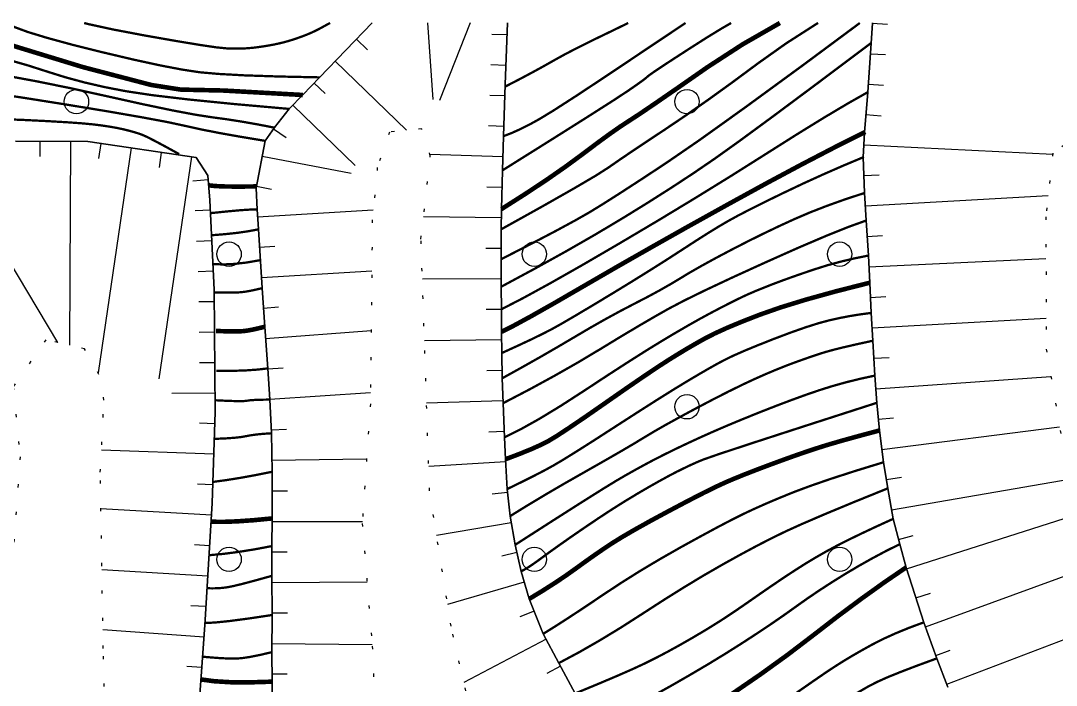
# Model space of a CAD drawing. Extents: x 396500 to 398250, y 1005980 to 1008200.
# Drawn here: x 396548.91 to 396582.83, y 1006778.3 to 1006800.07 of the extents above; entities that cross this region are included whole.
import ezdxf

# ---------------------------------------------------------------- set-up
doc = ezdxf.new("R2010")
doc.units = 0
doc.header["$LTSCALE"] = 0.5
doc.linetypes.add('X4', pattern=[1.6, 0, -1.6])
doc.layers.get('0').update_dxf_attribs({"linetype": 'CONTINUOUS'})
doc.layers.add('ASSIST', color=7, linetype='CONTINUOUS', plot=False)
for name, color, linetype in [('DGX', 2, 'CONTINUOUS'), ('DMTZ', 3, 'CONTINUOUS'), ('ZBTZ', 3, 'CONTINUOUS')]:
    doc.layers.add(name, color=color, linetype=linetype)
doc.linetypes.add('1161', pattern='A,0,[149,AAA.SHX,S=0.15,R=0,X=0,Y=0],-1.6', length=1.6)

# ---------------------------------------------------------------- blocks, each defined once
blk = doc.blocks.new('gc326')
blk.add_circle((0, 0), 0.8)

msp = doc.modelspace()

# ---------------------------------------------------------------- linework, layer by layer
at = {"layer": 'ASSIST', "linetype": '1161'}
for points in [[(396557.155, 1006777.279), (396557.139, 1006778.414), (396557.127, 1006779.381), (396557.14, 1006780.599), (396557.132, 1006781.882), (396557.136, 1006782.858), (396557.138, 1006783.764), (396557.141, 1006785.292), (396557.122, 1006786.555), (396557.069, 1006787.659), (396557, 1006788.681), (396556.898, 1006790.045), (396556.811, 1006791.31), (396556.69, 1006793.238), (396556.651, 1006793.888), (396556.614, 1006794.583), (396556.912, 1006796.138), (396557.214, 1006796.571), (396557.704, 1006797.184), (396558.148, 1006797.641), (396558.693, 1006798.218), (396560.423, 1006800)], [(396564.849, 1006800), (396564.78, 1006797.984), (396564.723, 1006796.292), (396564.685, 1006795.17), (396564.651, 1006793.899), (396564.642, 1006793.237), (396564.642, 1006792.257), (396564.645, 1006791.357), (396564.65, 1006790.617), (396564.656, 1006789.881), (396564.664, 1006789.184), (396564.681, 1006788.358), (396564.705, 1006787.539), (396564.749, 1006786.421), (396564.782, 1006785.702), (396564.838, 1006784.725), (396564.937, 1006783.839), (396565.099, 1006782.897), (396565.297, 1006782.029), (396565.558, 1006781.124), (396566.021, 1006779.982), (396566.529, 1006779.022), (396567.07, 1006778.029)], [(396579.275, 1006778.236), (396578.917, 1006779.178), (396578.486, 1006780.358), (396577.91, 1006782.159), (396577.703, 1006782.922), (396577.481, 1006783.749), (396577.308, 1006784.75), (396577.169, 1006785.605), (396577.035, 1006786.646), (396576.949, 1006787.553), (396576.887, 1006788.445), (396576.817, 1006789.587), (396576.766, 1006790.498), (396576.715, 1006791.488), (396576.673, 1006792.379), (396576.601, 1006793.527), (396576.55, 1006794.431), (396576.505, 1006795.601), (396576.545, 1006796.416), (396576.655, 1006797.734), (396576.759, 1006799.343), (396576.802, 1006799.997), (396576.802, 1006800)], [(396548.73, 1006796.124), (396551.106, 1006796.112), (396554.654, 1006795.593), (396555.032, 1006795.002), (396555.104, 1006794.199), (396555.242, 1006791.257), (396555.281, 1006787.259), (396555.175, 1006784.261), (396554.942, 1006780.268), (396554.571, 1006775.101), (396554.525, 1006772.282), (396554.471, 1006769.012), (396554.421, 1006767.284), (396554.379, 1006766.284), (396553.921, 1006762.525), (396553.363, 1006759.831), (396552.963, 1006757.86), (396552.517, 1006755.133), (396552.079, 1006752.484), (396551.236, 1006748.46)]]:
    msp.add_lwpolyline(points, dxfattribs=at)
at = {"layer": 'ASSIST', "linetype": 'X4'}
for points in [[(396589.017, 1006762.951), (396588.657, 1006764.967), (396587.384, 1006768.901), (396587.175, 1006773.059), (396586.543, 1006778.741), (396586.383, 1006781.226), (396585.934, 1006786.671), (396585.351, 1006790.725), (396584.515, 1006794.157), (396584.981, 1006796.359), (396584.007, 1006796.886), (396583.093, 1006796.004), (396582.715, 1006795.73), (396582.484, 1006793.652), (396582.499, 1006789.311), (396583.086, 1006785.878), (396585.068, 1006778.883), (396587.317, 1006763.278)], [(396564.08, 1006775.484), (396563.002, 1006780.235), (396562.297, 1006784.668), (396562.017, 1006792.921), (396562.322, 1006795.647), (396562.04, 1006796.534), (396560.985, 1006796.425), (396560.587, 1006795.261), (396560.423, 1006793.552), (396560.359, 1006787.522), (396560.094, 1006783.6), (396560.423, 1006779.576), (396560.681, 1006773.483)], [(396546.78, 1006743.224), (396548.817, 1006750.177), (396550.413, 1006755.931), (396551.959, 1006767.457), (396551.608, 1006779.505), (396551.514, 1006785.279), (396551.632, 1006787.643), (396551.468, 1006788.484), (396550.998, 1006789.325), (396549.733, 1006789.62), (396549.241, 1006788.916), (396548.655, 1006788.075), (396548.889, 1006785.779), (396548.373, 1006778.686), (396548.092, 1006773.321), (396548.008, 1006763.539), (396547.529, 1006757.296), (396546.483, 1006750.113), (396544.562, 1006744.956)]]:
    msp.add_lwpolyline(points, dxfattribs=at)
at = {"layer": 'DGX', "linetype": 'Continuous', "const_width": 0.075}
for points, elevation in [([(396557.704, 1006797.184), (396555.889, 1006797.345), (396554.392, 1006797.495), (396553.212, 1006797.635), (396552.35, 1006797.765), (396551.66, 1006797.898), (396550.998, 1006798.051), (396550.365, 1006798.222), (396549.76, 1006798.412), (396549.147, 1006798.608), (396548.49, 1006798.796), (396547.788, 1006798.977), (396547.042, 1006799.15), (396546.329, 1006799.314), (396545.723, 1006799.469), (396545.225, 1006799.614), (396544.835, 1006799.748), (396544.44, 1006799.896), (396544.149, 1006800)], 57), ([(396558.693, 1006798.218), (396557.341, 1006798.247), (396556.235, 1006798.284), (396555.376, 1006798.331), (396554.764, 1006798.386), (396554.198, 1006798.472), (396553.481, 1006798.609), (396552.612, 1006798.798), (396551.591, 1006799.039), (396550.587, 1006799.29), (396549.772, 1006799.512), (396549.143, 1006799.704), (396548.703, 1006799.866), (396548.392, 1006800)], 58), ([(396550.985, 1006800), (396551.116, 1006799.965), (396551.928, 1006799.788), (396552.954, 1006799.593), (396553.973, 1006799.414), (396554.761, 1006799.283), (396555.318, 1006799.201), (396555.646, 1006799.168), (396555.85, 1006799.162), (396556.039, 1006799.161), (396556.212, 1006799.165), (396556.369, 1006799.175), (396556.522, 1006799.189), (396556.683, 1006799.209), (396556.853, 1006799.233), (396557.03, 1006799.262), (396557.206, 1006799.295), (396557.373, 1006799.331), (396557.529, 1006799.369), (396557.677, 1006799.41), (396557.819, 1006799.454), (396557.962, 1006799.502), (396558.106, 1006799.553), (396558.251, 1006799.608), (396558.392, 1006799.667), (396558.528, 1006799.728), (396558.658, 1006799.793), (396558.782, 1006799.861), (396558.933, 1006799.943), (396559.044, 1006800)], 58.5), ([(396575.026, 1006800), (396574.951, 1006799.956), (396573.978, 1006799.332), (396573.068, 1006798.686), (396572.219, 1006798.057), (396571.424, 1006797.483), (396570.683, 1006796.965), (396569.997, 1006796.502), (396569.388, 1006796.099), (396568.88, 1006795.759), (396568.473, 1006795.482), (396568.167, 1006795.269), (396567.755, 1006795.005), (396567.03, 1006794.579), (396565.992, 1006793.989), (396564.642, 1006793.237)], 54.5), ([(396572.178, 1006800), (396571.88, 1006799.829), (396571.398, 1006799.534), (396570.797, 1006799.151), (396570.217, 1006798.775), (396569.796, 1006798.498), (396569.536, 1006798.32), (396569.436, 1006798.243), (396569.381, 1006798.193), (396569.255, 1006798.098), (396569.059, 1006797.958), (396568.792, 1006797.773), (396568.308, 1006797.455), (396567.463, 1006796.916), (396566.255, 1006796.154), (396564.685, 1006795.17)], 55.5), ([(396570.683, 1006800), (396570.584, 1006799.935), (396569.328, 1006799.094), (396568.077, 1006798.256), (396567.088, 1006797.602), (396566.361, 1006797.134), (396565.895, 1006796.85), (396565.572, 1006796.672), (396565.268, 1006796.52), (396564.985, 1006796.393), (396564.723, 1006796.292)], 56), ([(396568.806, 1006800), (396568.182, 1006799.696), (396567.61, 1006799.42), (396567.117, 1006799.174), (396566.705, 1006798.959), (396566.373, 1006798.775), (396566.054, 1006798.594), (396565.682, 1006798.39), (396565.257, 1006798.164), (396564.778, 1006797.916)], 56.5), ([(396557.214, 1006796.571), (396556.67, 1006796.676), (396556.153, 1006796.767), (396555.661, 1006796.844), (396555.195, 1006796.907), (396554.641, 1006796.992), (396553.884, 1006797.134), (396552.924, 1006797.335), (396551.761, 1006797.593), (396550.553, 1006797.86), (396549.455, 1006798.084), (396548.468, 1006798.266)], 56.5), ([(396556.912, 1006796.138), (396556.102, 1006796.272), (396555.396, 1006796.398), (396554.793, 1006796.517), (396554.294, 1006796.628), (396553.715, 1006796.753), (396552.873, 1006796.91), (396551.768, 1006797.102), (396550.4, 1006797.327), (396549.038, 1006797.543), (396547.95, 1006797.708)], 56.5), ([(396548.201, 1006796.855), (396549.013, 1006796.822), (396549.783, 1006796.784), (396550.418, 1006796.747), (396550.919, 1006796.711), (396551.286, 1006796.676), (396551.572, 1006796.64), (396551.832, 1006796.601), (396552.066, 1006796.559), (396552.274, 1006796.515), (396552.458, 1006796.469), (396552.622, 1006796.424), (396552.765, 1006796.379), (396552.889, 1006796.335), (396553.049, 1006796.263), (396553.303, 1006796.133), (396553.652, 1006795.947), (396554.095, 1006795.704)], 55.5)]:
    msp.add_lwpolyline(points, dxfattribs=dict(at, elevation=elevation))
at = {"layer": 'DGX', "color": 3, "linetype": 'Continuous', "lineweight": -2, "const_width": 0.15}
for points, elevation in [([(396546.213, 1006800), (396550.942, 1006798.555), (396553.185, 1006797.968), (396554.149, 1006797.817), (396555.534, 1006797.787), (396558.148, 1006797.641)], 57.5), ([(396564.651, 1006793.899), (396565.428, 1006794.394), (396566.129, 1006794.858), (396566.752, 1006795.292), (396567.299, 1006795.694), (396567.775, 1006796.053), (396568.188, 1006796.355), (396568.537, 1006796.599), (396568.824, 1006796.787), (396569.176, 1006797.016), (396569.722, 1006797.387), (396570.464, 1006797.899), (396571.4, 1006798.552), (396572.559, 1006799.304), (396573.774, 1006800)], 55)]:
    msp.add_lwpolyline(points, dxfattribs=dict(at, elevation=elevation))
at = {"layer": 'DGX', "linetype": 'Continuous', "const_width": 0.075}
for points in [[(396576.392, 1006800), (396574.557, 1006798.638), (396572.648, 1006797.242), (396571.148, 1006796.168), (396570.057, 1006795.418), (396569.234, 1006794.875), (396568.539, 1006794.424), (396567.973, 1006794.064), (396567.535, 1006793.795), (396567.073, 1006793.532), (396566.438, 1006793.188), (396565.627, 1006792.763), (396564.642, 1006792.257)], [(396576.759, 1006799.343), (396574.99, 1006798.014), (396573.544, 1006796.937), (396572.421, 1006796.112), (396571.619, 1006795.54), (396570.952, 1006795.084), (396570.231, 1006794.61), (396569.456, 1006794.117), (396568.627, 1006793.605), (396567.736, 1006793.073), (396566.775, 1006792.521), (396565.745, 1006791.949), (396564.645, 1006791.357)], [(396576.655, 1006797.734), (396576.003, 1006797.365), (396575.225, 1006796.902), (396574.323, 1006796.346), (396573.296, 1006795.696), (396572.179, 1006794.991), (396571.008, 1006794.268), (396569.784, 1006793.527), (396568.506, 1006792.769), (396567.286, 1006792.058), (396566.237, 1006791.463), (396565.358, 1006790.982), (396564.65, 1006790.617)], [(396576.53, 1006795.611), (396575.86, 1006795.33), (396575.199, 1006795.041), (396574.547, 1006794.744), (396573.905, 1006794.439), (396573.311, 1006794.15), (396572.809, 1006793.899), (396572.397, 1006793.685), (396572.075, 1006793.508), (396571.774, 1006793.332), (396571.424, 1006793.117), (396571.024, 1006792.863), (396570.574, 1006792.571), (396570.071, 1006792.245), (396569.511, 1006791.891), (396568.895, 1006791.508), (396568.221, 1006791.096), (396567.575, 1006790.707), (396567.042, 1006790.39), (396566.622, 1006790.145), (396566.315, 1006789.974), (396566.024, 1006789.823), (396565.652, 1006789.641), (396565.198, 1006789.428), (396564.664, 1006789.184)], [(396576.55, 1006794.431), (396575.905, 1006794.219), (396575.307, 1006794.005), (396574.755, 1006793.79), (396574.251, 1006793.574), (396573.761, 1006793.349), (396573.257, 1006793.108), (396572.736, 1006792.85), (396572.2, 1006792.575), (396571.687, 1006792.304), (396571.236, 1006792.057), (396570.846, 1006791.835), (396570.519, 1006791.638), (396570.202, 1006791.447), (396569.846, 1006791.244), (396569.451, 1006791.03), (396569.016, 1006790.805), (396568.552, 1006790.563), (396568.067, 1006790.299), (396567.563, 1006790.013), (396567.039, 1006789.704), (396566.491, 1006789.381), (396565.916, 1006789.049), (396565.312, 1006788.708), (396564.681, 1006788.358)], [(396556.651, 1006793.888), (396556.454, 1006793.887), (396556.133, 1006793.867), (396555.689, 1006793.827), (396555.122, 1006793.768)], [(396576.601, 1006793.527), (396576.016, 1006793.316), (396575.267, 1006793.015), (396574.355, 1006792.625), (396573.279, 1006792.145), (396572.213, 1006791.658), (396571.333, 1006791.244), (396570.637, 1006790.903), (396570.127, 1006790.635), (396569.674, 1006790.378), (396569.149, 1006790.072), (396568.552, 1006789.716), (396567.884, 1006789.309), (396567.157, 1006788.875), (396566.385, 1006788.435), (396565.568, 1006787.99), (396564.705, 1006787.539)], [(396556.69, 1006793.238), (396556.382, 1006793.178), (396556.024, 1006793.126), (396555.615, 1006793.081), (396555.156, 1006793.044)], [(396576.673, 1006792.379), (396576.21, 1006792.285), (396575.762, 1006792.178), (396575.33, 1006792.06), (396574.914, 1006791.929), (396574.52, 1006791.796), (396574.154, 1006791.668), (396573.817, 1006791.546), (396573.508, 1006791.429), (396573.227, 1006791.318), (396572.972, 1006791.214), (396572.745, 1006791.116), (396572.544, 1006791.024), (396572.339, 1006790.924), (396572.098, 1006790.803), (396571.821, 1006790.661), (396571.509, 1006790.497), (396571.162, 1006790.309), (396570.783, 1006790.095), (396570.371, 1006789.856), (396569.926, 1006789.591), (396569.421, 1006789.281), (396568.826, 1006788.904), (396568.142, 1006788.462), (396567.369, 1006787.953), (396566.592, 1006787.451), (396565.896, 1006787.028), (396565.282, 1006786.685), (396564.749, 1006786.421)], [(396556.752, 1006792.228), (396556.312, 1006792.151), (396555.907, 1006792.104), (396555.537, 1006792.087), (396555.202, 1006792.099)], [(396556.811, 1006791.31), (396556.606, 1006791.261), (396556.423, 1006791.222), (396556.263, 1006791.194), (396556.124, 1006791.177), (396555.974, 1006791.168), (396555.778, 1006791.164), (396555.535, 1006791.165), (396555.246, 1006791.172)], [(396576.766, 1006790.498), (396576.415, 1006790.452), (396576.07, 1006790.397), (396575.732, 1006790.332), (396575.4, 1006790.258), (396575.041, 1006790.162), (396574.619, 1006790.028), (396574.135, 1006789.858), (396573.589, 1006789.652), (396573.056, 1006789.441), (396572.612, 1006789.258), (396572.258, 1006789.102), (396571.992, 1006788.974), (396571.748, 1006788.845), (396571.46, 1006788.684), (396571.127, 1006788.491), (396570.75, 1006788.268), (396570.304, 1006787.996), (396569.765, 1006787.659), (396569.133, 1006787.256), (396568.408, 1006786.789), (396567.702, 1006786.333), (396567.124, 1006785.966), (396566.676, 1006785.688), (396566.356, 1006785.499), (396566.07, 1006785.342), (396565.722, 1006785.161), (396565.311, 1006784.956), (396564.838, 1006784.725)], [(396576.817, 1006789.587), (396576.279, 1006789.469), (396575.838, 1006789.367), (396575.496, 1006789.281), (396575.251, 1006789.213), (396575.042, 1006789.147), (396574.809, 1006789.069), (396574.551, 1006788.979), (396574.268, 1006788.878), (396573.964, 1006788.764), (396573.641, 1006788.634), (396573.3, 1006788.49), (396572.94, 1006788.33), (396572.544, 1006788.145), (396572.094, 1006787.924), (396571.59, 1006787.667), (396571.032, 1006787.374), (396570.487, 1006787.081), (396570.021, 1006786.823), (396569.634, 1006786.602), (396569.325, 1006786.416), (396569.001, 1006786.219), (396568.567, 1006785.964), (396568.023, 1006785.651), (396567.37, 1006785.28), (396566.686, 1006784.89), (396566.053, 1006784.52), (396565.47, 1006784.169), (396564.937, 1006783.839)], [(396557, 1006788.681), (396556.673, 1006788.642), (396556.283, 1006788.615), (396555.828, 1006788.6), (396555.309, 1006788.597)], [(396576.887, 1006788.445), (396576.404, 1006788.34), (396575.941, 1006788.226), (396575.498, 1006788.102), (396575.074, 1006787.969), (396574.642, 1006787.821), (396574.174, 1006787.651), (396573.67, 1006787.461), (396573.129, 1006787.249), (396572.586, 1006787.03), (396572.075, 1006786.818), (396571.595, 1006786.611), (396571.148, 1006786.411), (396570.731, 1006786.218), (396570.344, 1006786.034), (396569.987, 1006785.858), (396569.66, 1006785.692), (396569.349, 1006785.527), (396569.039, 1006785.357), (396568.73, 1006785.183), (396568.421, 1006785.003), (396567.983, 1006784.735), (396567.283, 1006784.295), (396566.321, 1006783.682), (396565.099, 1006782.897)], [(396557.069, 1006787.659), (396556.787, 1006787.654), (396556.567, 1006787.646), (396556.41, 1006787.635), (396556.315, 1006787.62), (396556.204, 1006787.609), (396555.996, 1006787.608), (396555.692, 1006787.617), (396555.292, 1006787.636)], [(396576.949, 1006787.553), (396574.596, 1006786.794), (396572.862, 1006786.231), (396571.746, 1006785.862), (396571.249, 1006785.688), (396571.054, 1006785.606), (396570.845, 1006785.512), (396570.623, 1006785.406), (396570.386, 1006785.289), (396570.123, 1006785.151), (396569.823, 1006784.987), (396569.484, 1006784.795), (396569.108, 1006784.576), (396568.703, 1006784.331), (396568.277, 1006784.063), (396567.83, 1006783.77), (396567.363, 1006783.454), (396566.918, 1006783.148), (396566.541, 1006782.883), (396566.23, 1006782.661), (396565.986, 1006782.481), (396565.785, 1006782.334), (396565.604, 1006782.209), (396565.441, 1006782.107), (396565.297, 1006782.029)], [(396557.122, 1006786.555), (396556.862, 1006786.537), (396556.636, 1006786.515), (396556.443, 1006786.489), (396556.284, 1006786.459), (396556.112, 1006786.429), (396555.883, 1006786.405), (396555.597, 1006786.385), (396555.254, 1006786.371)], [(396577.169, 1006785.605), (396576.242, 1006785.32), (396575.443, 1006785.062), (396574.772, 1006784.83), (396574.227, 1006784.626), (396573.764, 1006784.438), (396573.335, 1006784.256), (396572.942, 1006784.081), (396572.583, 1006783.913), (396572.197, 1006783.72), (396571.725, 1006783.473), (396571.166, 1006783.171), (396570.519, 1006782.815), (396569.844, 1006782.43), (396569.197, 1006782.044), (396568.578, 1006781.655), (396567.987, 1006781.265), (396567.432, 1006780.891), (396566.919, 1006780.552), (396566.449, 1006780.249), (396566.021, 1006779.982)], [(396557.141, 1006785.292), (396556.597, 1006785.184), (396556.093, 1006785.092), (396555.629, 1006785.018), (396555.205, 1006784.961)], [(396577.308, 1006784.75), (396576.185, 1006784.294), (396575.256, 1006783.908), (396574.522, 1006783.593), (396573.983, 1006783.349), (396573.521, 1006783.124), (396573.02, 1006782.867), (396572.48, 1006782.577), (396571.9, 1006782.255), (396571.286, 1006781.901), (396570.642, 1006781.513), (396569.97, 1006781.092), (396569.268, 1006780.638), (396568.56, 1006780.184), (396567.867, 1006779.763), (396567.19, 1006779.375), (396566.529, 1006779.022)], [(396577.504, 1006783.759), (396576.954, 1006783.508), (396576.46, 1006783.276), (396576.023, 1006783.064), (396575.643, 1006782.871), (396575.292, 1006782.682), (396574.94, 1006782.481), (396574.588, 1006782.268), (396574.236, 1006782.044), (396573.875, 1006781.806), (396573.498, 1006781.551), (396573.105, 1006781.28), (396572.694, 1006780.993), (396572.271, 1006780.702), (396571.84, 1006780.418), (396571.399, 1006780.143), (396570.95, 1006779.875), (396570.51, 1006779.623), (396570.097, 1006779.395), (396569.71, 1006779.192), (396569.351, 1006779.013), (396568.948, 1006778.826), (396568.434, 1006778.6), (396567.808, 1006778.335), (396567.07, 1006778.029)], [(396557.136, 1006782.858), (396556.569, 1006782.751), (396556.038, 1006782.666), (396555.543, 1006782.602), (396555.084, 1006782.559)], [(396577.703, 1006782.922), (396577.251, 1006782.697), (396576.8, 1006782.457), (396576.349, 1006782.203), (396575.9, 1006781.936), (396575.462, 1006781.663), (396575.045, 1006781.392), (396574.648, 1006781.122), (396574.272, 1006780.855), (396573.888, 1006780.581), (396573.466, 1006780.29), (396573.006, 1006779.983), (396572.508, 1006779.659), (396571.975, 1006779.323), (396571.406, 1006778.976), (396570.802, 1006778.62), (396570.164, 1006778.253), (396569.516, 1006777.895), (396568.883, 1006777.561), (396568.266, 1006777.253), (396567.665, 1006776.971)], [(396557.132, 1006781.882), (396556.589, 1006781.731), (396556.157, 1006781.616), (396555.838, 1006781.54), (396555.631, 1006781.501), (396555.479, 1006781.485), (396555.327, 1006781.475), (396555.173, 1006781.472), (396555.019, 1006781.476)], [(396557.14, 1006780.599), (396556.36, 1006780.482), (396555.734, 1006780.4), (396555.263, 1006780.352), (396554.947, 1006780.338)], [(396578.486, 1006780.358), (396578.002, 1006780.178), (396577.56, 1006779.997), (396577.159, 1006779.815), (396576.8, 1006779.632), (396576.47, 1006779.449), (396576.16, 1006779.271), (396575.869, 1006779.097), (396575.598, 1006778.926), (396575.274, 1006778.712), (396574.827, 1006778.405), (396574.256, 1006778.006), (396573.561, 1006777.514), (396572.84, 1006777.008), (396572.189, 1006776.565), (396571.61, 1006776.186), (396571.101, 1006775.87), (396570.615, 1006775.585), (396570.102, 1006775.299), (396569.562, 1006775.013), (396568.997, 1006774.725)], [(396557.127, 1006779.381), (396556.741, 1006779.289), (396556.409, 1006779.223), (396556.132, 1006779.183), (396555.91, 1006779.17), (396555.699, 1006779.174), (396555.456, 1006779.185), (396555.181, 1006779.205), (396554.875, 1006779.231)], [(396578.917, 1006779.178), (396578.261, 1006778.937), (396577.715, 1006778.728), (396577.28, 1006778.551), (396576.956, 1006778.405), (396576.663, 1006778.254), (396576.323, 1006778.057), (396575.936, 1006777.817), (396575.502, 1006777.532), (396575.014, 1006777.197), (396574.47, 1006776.807), (396573.868, 1006776.361), (396573.208, 1006775.86), (396572.566, 1006775.375), (396572.018, 1006774.973), (396571.562, 1006774.656), (396571.2, 1006774.424), (396570.867, 1006774.233), (396570.497, 1006774.04), (396570.091, 1006773.845), (396569.649, 1006773.649)]]:
    msp.add_lwpolyline(points, dxfattribs=at)
at = {"layer": 'DGX', "color": 3, "linetype": 'Continuous', "lineweight": -2, "const_width": 0.15}
for points in [[(396576.57, 1006796.428), (396575.587, 1006795.936), (396574.507, 1006795.375), (396573.33, 1006794.745), (396572.057, 1006794.047), (396570.769, 1006793.331), (396569.551, 1006792.644), (396568.401, 1006791.988), (396567.32, 1006791.362), (396566.369, 1006790.811), (396565.608, 1006790.381), (396565.037, 1006790.071), (396564.656, 1006789.881)], [(396556.612, 1006794.644), (396556.058, 1006794.638), (396555.614, 1006794.642), (396555.282, 1006794.656), (396555.061, 1006794.681)], [(396576.715, 1006791.488), (396575.596, 1006791.203), (396574.622, 1006790.933), (396573.793, 1006790.678), (396573.108, 1006790.438), (396572.538, 1006790.215), (396572.051, 1006790.013), (396571.649, 1006789.83), (396571.33, 1006789.668), (396571.05, 1006789.511), (396570.762, 1006789.344), (396570.466, 1006789.166), (396570.162, 1006788.978), (396569.8, 1006788.745), (396569.332, 1006788.431), (396568.756, 1006788.036), (396568.073, 1006787.56), (396567.403, 1006787.094), (396566.865, 1006786.729), (396566.46, 1006786.463), (396566.187, 1006786.298), (396565.944, 1006786.175), (396565.629, 1006786.034), (396565.242, 1006785.877), (396564.782, 1006785.702)], [(396556.898, 1006790.045), (396556.685, 1006789.992), (396556.501, 1006789.951), (396556.346, 1006789.922), (396556.22, 1006789.904), (396556.079, 1006789.895), (396555.879, 1006789.893), (396555.619, 1006789.897), (396555.301, 1006789.907)], [(396577.035, 1006786.646), (396576.381, 1006786.471), (396575.817, 1006786.315), (396575.343, 1006786.177), (396574.96, 1006786.057), (396574.61, 1006785.94), (396574.238, 1006785.811), (396573.843, 1006785.669), (396573.425, 1006785.515), (396573.015, 1006785.36), (396572.644, 1006785.216), (396572.312, 1006785.082), (396572.02, 1006784.958), (396571.698, 1006784.81), (396571.278, 1006784.603), (396570.76, 1006784.337), (396570.145, 1006784.012), (396569.529, 1006783.68), (396569.013, 1006783.392), (396568.596, 1006783.149), (396568.277, 1006782.951), (396568.002, 1006782.768), (396567.715, 1006782.571), (396567.415, 1006782.359), (396567.102, 1006782.132), (396566.767, 1006781.893), (396566.398, 1006781.646), (396565.995, 1006781.389), (396565.558, 1006781.124)], [(396557.138, 1006783.764), (396556.526, 1006783.705), (396555.99, 1006783.668), (396555.53, 1006783.651), (396555.146, 1006783.656)], [(396577.91, 1006782.159), (396577.193, 1006781.669), (396576.448, 1006781.135), (396575.673, 1006780.559), (396574.87, 1006779.939), (396574.03, 1006779.298), (396573.145, 1006778.659), (396572.217, 1006778.022), (396571.244, 1006777.387), (396570.321, 1006776.805), (396569.542, 1006776.328), (396568.906, 1006775.957), (396568.414, 1006775.69)], [(396557.139, 1006778.414), (396556.41, 1006778.392), (396555.782, 1006778.396), (396555.252, 1006778.428), (396554.822, 1006778.486)]]:
    msp.add_lwpolyline(points, dxfattribs=at)
at = {"layer": 'DMTZ', "linetype": 'Continuous'}
for p, q in [((396562.228, 1006800), (396562.407, 1006797.498)), ((396563.63, 1006800), (396562.626, 1006797.464)), ((396576.801, 1006799.992), (396577.3, 1006799.96)), ((396559.907, 1006799.468), (396560.265, 1006799.12)), ((396564.835, 1006799.609), (396564.336, 1006799.626)), ((396576.736, 1006798.994), (396577.235, 1006798.962)), ((396559.21, 1006798.751), (396561.546, 1006796.483)), ((396564.801, 1006798.61), (396564.302, 1006798.627)), ((396558.516, 1006798.031), (396558.879, 1006797.687)), ((396576.672, 1006797.997), (396577.171, 1006797.964)), ((396564.767, 1006797.61), (396564.268, 1006797.627)), ((396557.824, 1006797.309), (396559.86, 1006795.328)), ((396576.594, 1006797), (396577.092, 1006796.958)), ((396557.19, 1006796.536), (396557.6, 1006796.25)), ((396564.734, 1006796.611), (396564.234, 1006796.628)), ((396549.535, 1006796.12), (396549.532, 1006795.62)), ((396550.535, 1006796.115), (396550.501, 1006789.441)), ((396552.52, 1006795.905), (396551.44, 1006788.533)), ((396551.53, 1006796.05), (396551.458, 1006795.555)), ((396553.509, 1006795.76), (396553.437, 1006795.265)), ((396576.525, 1006796.002), (396582.711, 1006795.699)), ((396554.499, 1006795.615), (396553.434, 1006788.343)), ((396556.816, 1006795.633), (396559.728, 1006795.074)), ((396564.7, 1006795.611), (396562.307, 1006795.692)), ((396546.845, 1006794.999), (396550.11, 1006789.532)), ((396555.045, 1006794.861), (396554.547, 1006794.817)), ((396576.528, 1006795.003), (396577.027, 1006795.022)), ((396556.627, 1006794.651), (396557.118, 1006794.556)), ((396564.67, 1006794.612), (396564.17, 1006794.625)), ((396576.574, 1006794.004), (396582.561, 1006794.349)), ((396555.119, 1006793.864), (396554.62, 1006793.84)), ((396556.665, 1006793.653), (396560.455, 1006793.878)), ((396564.647, 1006793.612), (396562.098, 1006793.645)), ((396576.634, 1006793.006), (396577.133, 1006793.037)), ((396555.166, 1006792.865), (396554.667, 1006792.841)), ((396556.726, 1006792.655), (396557.225, 1006792.686)), ((396564.642, 1006792.612), (396564.143, 1006792.612)), ((396576.691, 1006792.008), (396582.489, 1006792.281)), ((396555.213, 1006791.866), (396554.714, 1006791.842)), ((396556.789, 1006791.657), (396560.406, 1006791.883)), ((396564.644, 1006791.612), (396562.062, 1006791.605)), ((396576.74, 1006791.009), (396577.239, 1006791.035)), ((396555.246, 1006790.867), (396554.746, 1006790.862)), ((396556.855, 1006790.659), (396557.354, 1006790.694)), ((396564.651, 1006790.612), (396564.151, 1006790.608)), ((396576.793, 1006790.01), (396582.496, 1006790.326)), ((396555.256, 1006789.867), (396554.756, 1006789.862)), ((396556.926, 1006789.662), (396560.385, 1006789.922)), ((396564.659, 1006789.612), (396562.13, 1006789.585)), ((396576.852, 1006789.012), (396577.351, 1006789.043)), ((396555.265, 1006788.867), (396554.765, 1006788.862)), ((396557.001, 1006788.665), (396557.5, 1006788.698)), ((396564.676, 1006788.612), (396564.176, 1006788.602)), ((396576.916, 1006788.014), (396582.653, 1006788.413)), ((396555.275, 1006787.867), (396553.861, 1006787.853)), ((396557.068, 1006787.667), (396560.363, 1006787.89)), ((396564.703, 1006787.613), (396562.2, 1006787.538)), ((396577, 1006787.018), (396577.498, 1006787.065)), ((396555.267, 1006786.867), (396554.767, 1006786.885)), ((396557.116, 1006786.668), (396557.616, 1006786.692)), ((396564.742, 1006786.613), (396564.242, 1006786.594)), ((396577.115, 1006786.024), (396582.934, 1006786.768)), ((396555.232, 1006785.868), (396551.55, 1006785.998)), ((396557.135, 1006785.668), (396560.237, 1006785.716)), ((396564.787, 1006785.614), (396562.27, 1006785.471)), ((396555.196, 1006784.868), (396554.697, 1006784.886)), ((396577.261, 1006785.035), (396577.755, 1006785.116)), ((396577.429, 1006784.05), (396583.316, 1006785.067)), ((396557.14, 1006784.668), (396557.64, 1006784.667)), ((396564.85, 1006784.617), (396564.353, 1006784.561)), ((396555.152, 1006783.869), (396551.534, 1006784.081)), ((396577.925, 1006782.113), (396583.635, 1006783.94)), ((396557.137, 1006783.668), (396560.098, 1006783.664)), ((396564.974, 1006783.625), (396562.53, 1006783.203)), ((396577.661, 1006783.078), (396578.144, 1006783.207)), ((396555.094, 1006782.871), (396554.595, 1006782.9)), ((396557.135, 1006782.668), (396557.635, 1006782.666)), ((396565.157, 1006782.642), (396564.67, 1006782.531)), ((396578.54, 1006780.21), (396584.114, 1006782.249)), ((396555.036, 1006781.873), (396551.566, 1006782.075)), ((396557.133, 1006781.668), (396560.25, 1006781.689)), ((396565.4, 1006781.672), (396562.888, 1006780.947)), ((396578.229, 1006781.161), (396578.705, 1006781.313)), ((396554.977, 1006780.874), (396554.478, 1006780.904)), ((396557.14, 1006780.668), (396557.64, 1006780.672)), ((396565.72, 1006780.726), (396565.256, 1006780.538)), ((396579.238, 1006778.336), (396584.641, 1006780.39)), ((396554.914, 1006779.877), (396551.598, 1006780.115)), ((396566.114, 1006779.808), (396563.421, 1006778.385)), ((396557.13, 1006779.669), (396560.418, 1006779.632)), ((396578.883, 1006779.271), (396579.353, 1006779.443)), ((396554.842, 1006778.879), (396554.344, 1006778.915)), ((396566.582, 1006778.924), (396566.143, 1006778.685)), ((396557.135, 1006778.669), (396557.635, 1006778.675))]:
    msp.add_line(p, q, dxfattribs=at)
for points in [[(396560.423, 1006800), (396558.693, 1006798.218), (396558.148, 1006797.641), (396557.704, 1006797.184), (396557.214, 1006796.571), (396556.912, 1006796.138), (396556.614, 1006794.583), (396556.651, 1006793.888), (396556.69, 1006793.238), (396556.811, 1006791.31), (396556.898, 1006790.045), (396557, 1006788.681), (396557.069, 1006787.659), (396557.122, 1006786.555), (396557.141, 1006785.292), (396557.138, 1006783.764), (396557.136, 1006782.858), (396557.132, 1006781.882), (396557.14, 1006780.599), (396557.127, 1006779.381), (396557.139, 1006778.414), (396557.155, 1006777.279)], [(396567.07, 1006778.029), (396566.529, 1006779.022), (396566.021, 1006779.982), (396565.558, 1006781.124), (396565.297, 1006782.029), (396565.099, 1006782.897), (396564.937, 1006783.839), (396564.838, 1006784.725), (396564.782, 1006785.702), (396564.749, 1006786.421), (396564.705, 1006787.539), (396564.681, 1006788.358), (396564.664, 1006789.184), (396564.656, 1006789.881), (396564.65, 1006790.617), (396564.645, 1006791.357), (396564.642, 1006792.257), (396564.642, 1006793.237), (396564.651, 1006793.899), (396564.685, 1006795.17), (396564.723, 1006796.292), (396564.78, 1006797.984), (396564.849, 1006800)], [(396576.802, 1006800), (396576.802, 1006799.997), (396576.759, 1006799.343), (396576.655, 1006797.734), (396576.545, 1006796.416), (396576.505, 1006795.601), (396576.55, 1006794.431), (396576.601, 1006793.527), (396576.673, 1006792.379), (396576.715, 1006791.488), (396576.766, 1006790.498), (396576.817, 1006789.587), (396576.887, 1006788.445), (396576.949, 1006787.553), (396577.035, 1006786.646), (396577.169, 1006785.605), (396577.308, 1006784.75), (396577.481, 1006783.749), (396577.703, 1006782.922), (396577.91, 1006782.159), (396578.486, 1006780.358), (396578.917, 1006779.178), (396579.275, 1006778.236)], [(396551.236, 1006748.46), (396552.079, 1006752.484), (396552.517, 1006755.133), (396552.963, 1006757.86), (396553.363, 1006759.831), (396553.921, 1006762.525), (396554.379, 1006766.284), (396554.421, 1006767.284), (396554.471, 1006769.012), (396554.525, 1006772.282), (396554.571, 1006775.101), (396554.942, 1006780.268), (396555.175, 1006784.261), (396555.281, 1006787.259), (396555.242, 1006791.257), (396555.104, 1006794.199), (396555.032, 1006795.002), (396554.654, 1006795.593), (396551.106, 1006796.112), (396548.73, 1006796.124)]]:
    msp.add_lwpolyline(points, dxfattribs=at)

# ---------------------------------------------------------------- block references
at = {"layer": 'ZBTZ', "linetype": 'Continuous', "xscale": 0.5, "yscale": 0.5}
for p in [(396550.731, 1006797.423), (396570.731, 1006797.423), (396555.731, 1006792.423), (396565.731, 1006792.423), (396575.731, 1006792.423), (396570.731, 1006787.423), (396555.731, 1006782.423), (396565.731, 1006782.423), (396575.731, 1006782.423)]:
    msp.add_blockref('gc326', p, dxfattribs=at)

doc.saveas('drawing.dxf')
